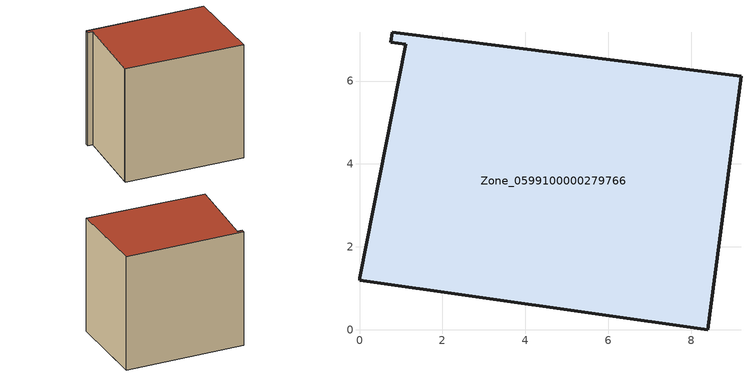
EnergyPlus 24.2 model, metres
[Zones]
Zone_0599100000279766
 floor ground (C_G): 0,1.2 0.01,1.26 1.11,6.89 0.76,6.93 0.79,7.18 9.2,6.12 8.39,0 z0
 wall outside (C_F): 0.79,7.18 0.76,6.93 1.11,6.89 0.01,1.26 0,1.2 8.39,0 9.2,6.12 0.79,7.18 z0:8.23
 roof outside (C_R): 0.01,1.26 0,1.2 8.39,0 9.2,6.12 0.79,7.18 0.76,6.93 1.11,6.89 z8.23
[BUILDING]
Pand.0599100000279766: North Axis=0; Terrain=City; Loads Convergence Tolerance Value=0.04; Temperature Convergence Tolerance Value=0.4; Solar Distribution=FullExterior; Maximum Number of Warmup Days=25; Minimum Number of Warmup Days=1
[Site:Location]
Rotterdam.The.Hague.AP_ZH_NLD Design_Conditions: Latitude=51.96; Longitude=4.45; Time Zone=1; Elevation=-4.5
[SITE:GROUNDTEMPERATURE:BUILDINGSURFACE]
18, 18, 18, 18, 18, 18, 18, 18, 18, 18, 18, 18
[MATERIAL] Thermal Absorptance=0.9; Solar Absorptance=0.7; Visible Absorptance=0.7
Name | Roughness | Thickness | Conductivity | Density | Specific Heat
G.TI.1946-1964 | MediumSmooth | 0.15 | 1 | 540 | 1210
F.TI.1946-1964 | Rough | 0.3 | 0.857143 | 1920 | 840
R.TI.1946-1964 | MediumRough | 0.2 | 0.277778 | 1500 | 1000
[CONSTRUCTION]
C_G: G.TI.1946-1964
C_F: F.TI.1946-1964
C_R: R.TI.1946-1964
[ZONE]
Zone_0599100000279766: Type=1; Multiplier=1; Ceiling Height=Autocalculate; Volume=Autocalculate; Floor Area=autocalculate; Part of Total Floor Area=Yes
[ZONEINFILTRATION:DESIGNFLOWRATE]
Infil_Zone_0599100000279766: Zone or ZoneList or Space or SpaceList=Zone_0599100000279766; Schedule=AlwaysOn; Design Flow Rate Calculation Method=Flow/Area; Flow Rate per Floor Area=0.003; Constant Term Coefficient=1; Temperature Term Coefficient=0; Velocity Term Coefficient=0; Velocity Squared Term Coefficient=0
[HVACTEMPLATE:ZONE:IDEALLOADSAIRSYSTEM]
Zone_0599100000279766: Maximum Heating Supply Air Temperature=50; Minimum Cooling Supply Air Temperature=13; Maximum Heating Supply Air Humidity Ratio=0.0156; Minimum Cooling Supply Air Humidity Ratio=0.0077; Heating Limit=NoLimit; Cooling Limit=NoLimit; Dehumidification Control Type=ConstantSensibleHeatRatio; Cooling Sensible Heat Ratio=0.7; Dehumidification Setpoint=60; Humidification Control Type=None; Humidification Setpoint=30; Outdoor Air Method=None; Outdoor Air Flow Rate per Person=0.00944; Outdoor Air Flow Rate per Zone Floor Area=0; Outdoor Air Flow Rate per Zone=0; Demand Controlled Ventilation Type=None; Outdoor Air Economizer Type=NoEconomizer; Heat Recovery Type=None; Sensible Heat Recovery Effectiveness=0.7; Latent Heat Recovery Effectiveness=0.65
[ZONECONTROL:THERMOSTAT]
ThermostatControl_Zone_0599100000279766: Zone or ZoneList=Zone_0599100000279766; Control Type Schedule=DualSetpointControlType; Control 1=Thermostat_Zone_0599100000279766; Temperature Difference Between Cutout And Setpoint=0
[THERMOSTATSETPOINT:DUALSETPOINT]
Thermostat_Zone_0599100000279766: Heating Setpoint Temperature Schedule=HeatingSetpoint_Zone_0599100000279766; Cooling Setpoint Temperature Schedule=CoolingSetpoint_Zone_0599100000279766
[SCHEDULE:COMPACT]
HeatingSetpoint_Zone_0599100000279766: Through: 12/31, For: AllDays, Until: 24:00, 21
CoolingSetpoint_Zone_0599100000279766: Through: 12/31, For: AllDays, Until: 24:00, 24
DualSetpointControlType: Through: 12/31, For: AllDays, Until: 24:00, 4
AlwaysOn: Through: 12/31, For: AllDays, Until: 24:00, 1
